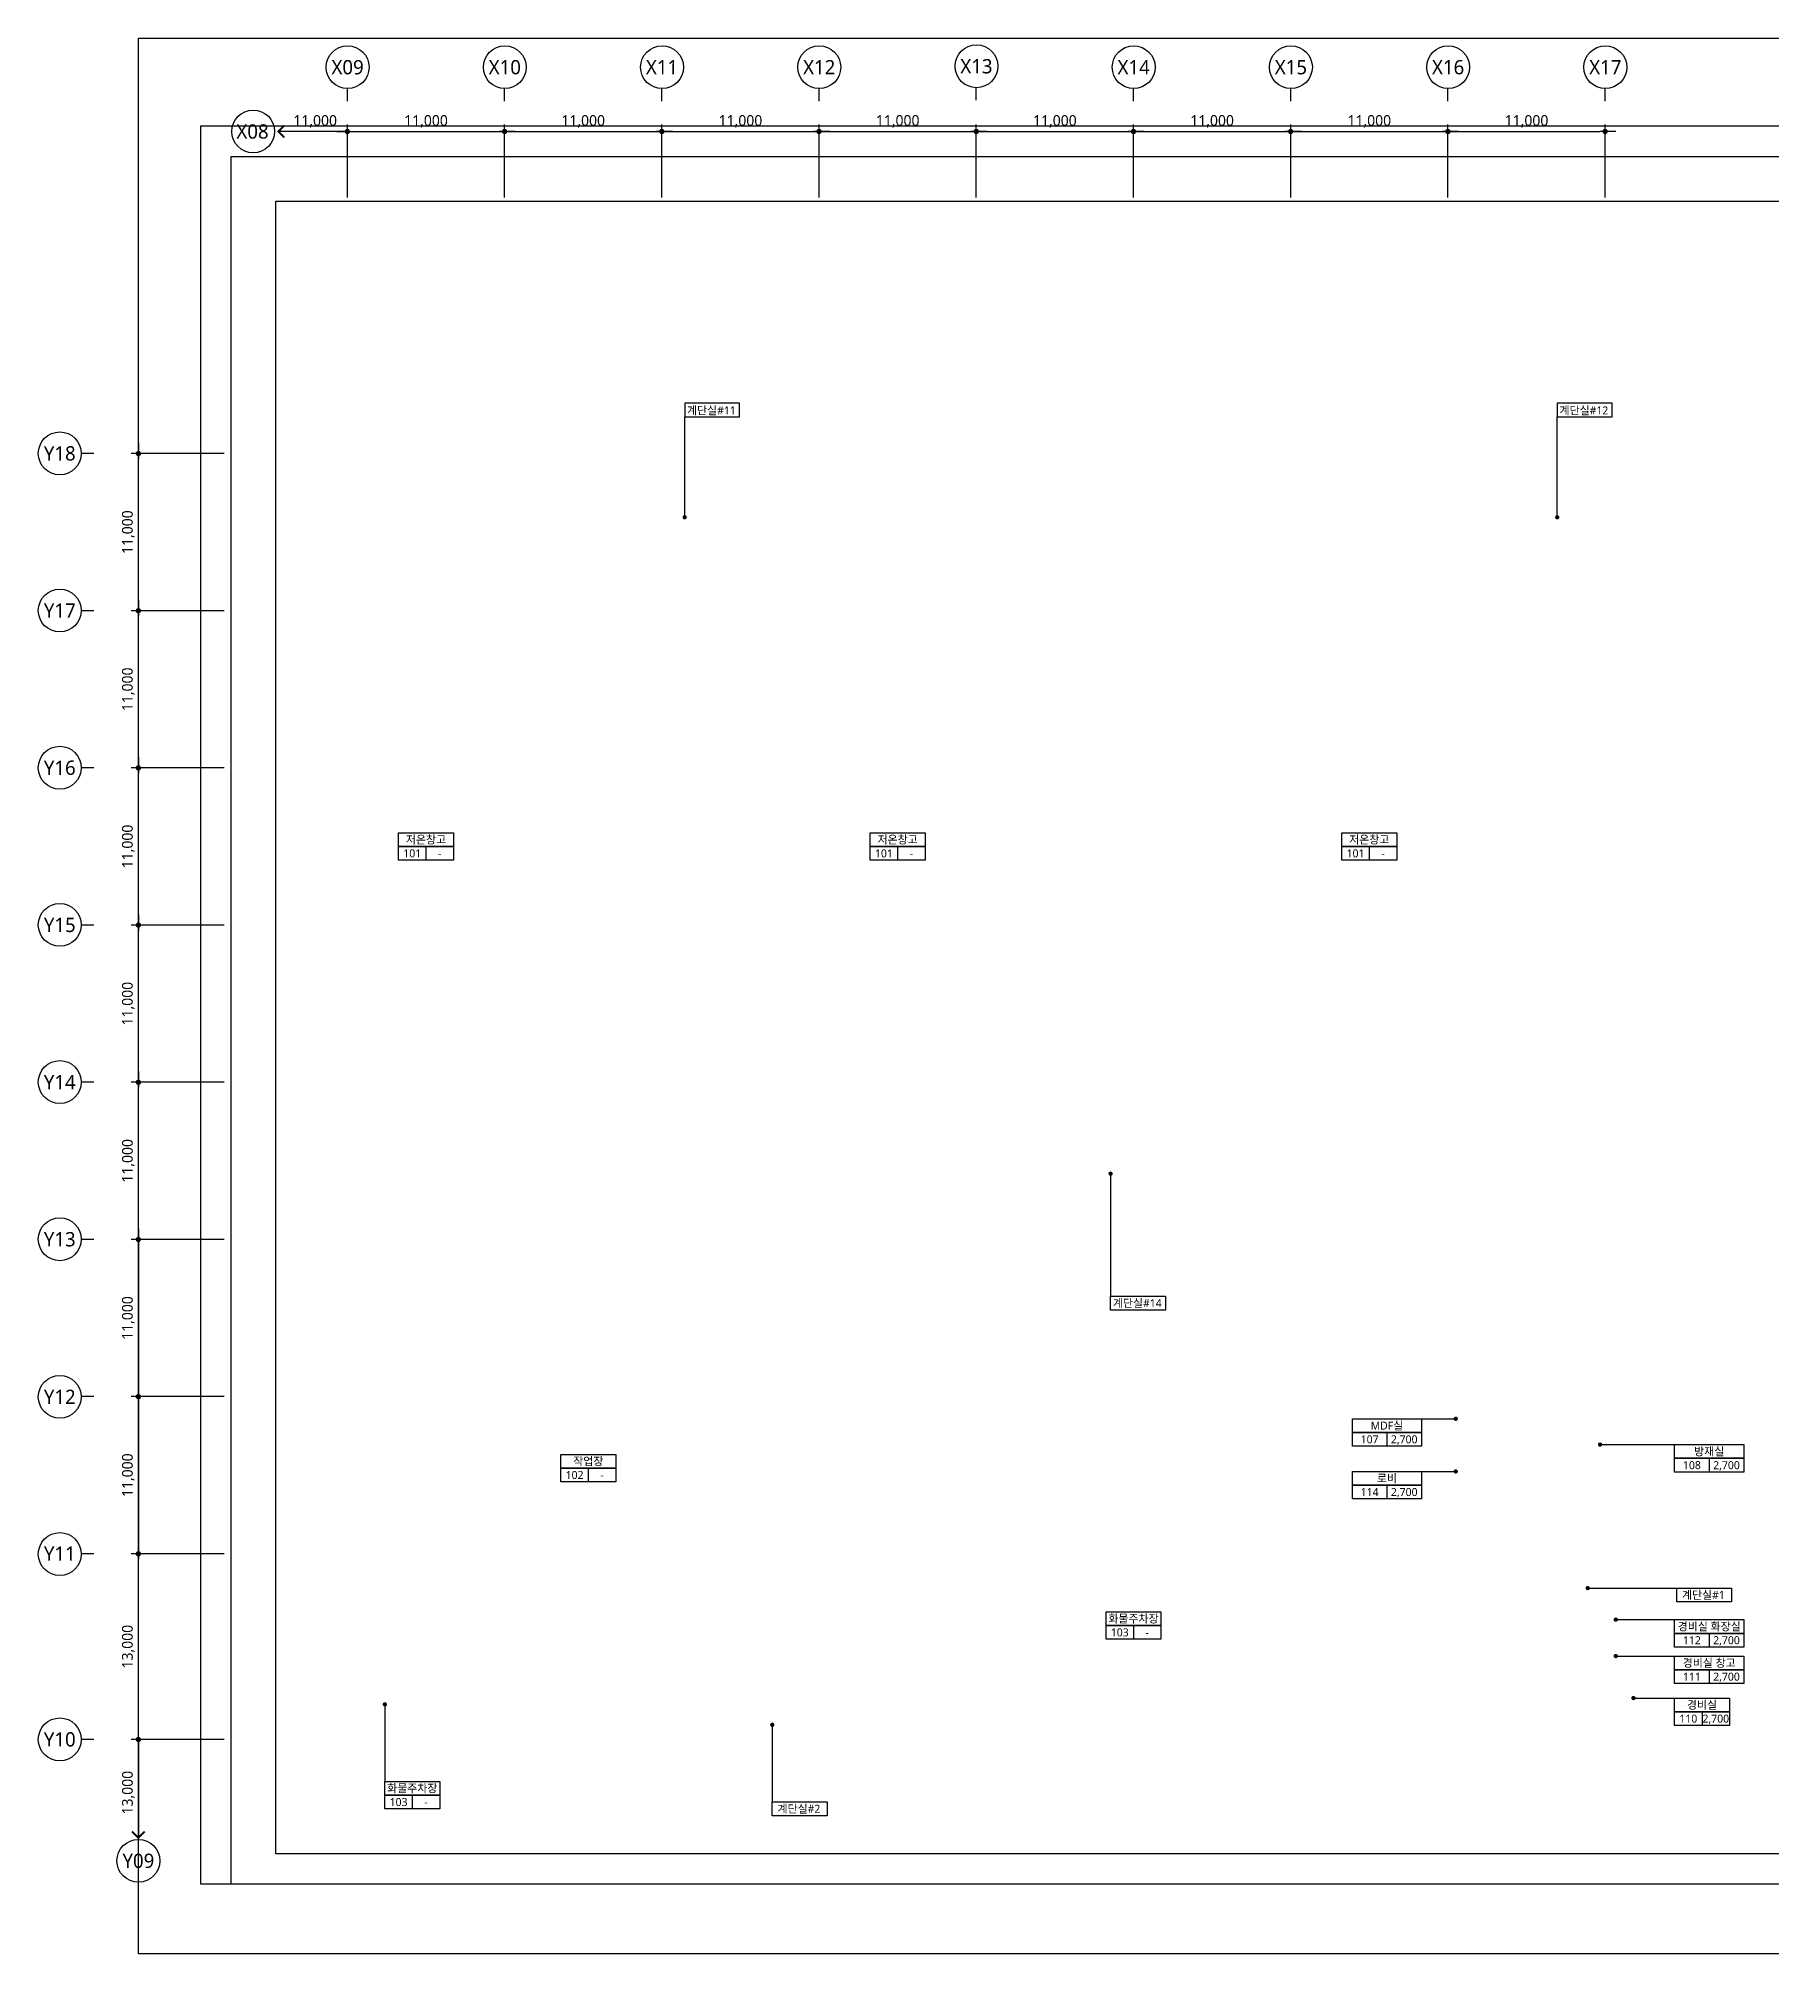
# Model space of a CAD drawing. Header units: millimetres. Extents: x 717452 to 1115512, y -611281 to 2012373.
# Drawn here: x 920452 to 1041731, y 393325 to 527373 of the extents above; entities that cross this region are included whole.
import ezdxf
from ezdxf.enums import TextEntityAlignment as Align

# ---------------------------------------------------------------- set-up
doc = ezdxf.new("R2010")
doc.units = ezdxf.units.MM
doc.header["$PDSIZE"] = -10
doc.layers.get('0').update_dxf_attribs({"linetype": 'CONTINUOUS'})
doc.layers.get('DEFPOINTS').update_dxf_attribs({"color": 146, "linetype": 'CONTINUOUS'})
for name, color, linetype, lineweight in [('A-AXIS-BUBL', 7, 'CONTINUOUS', 25), ('A-DIMS', 7, 'CONTINUOUS', 25), ('A-MKXS-LEAD', 7, 'CONTINUOUS', 25), ('A-MKXX-NAME', 3, 'CONTINUOUS', 25), ('A-MKXX-SYMB', 7, 'CONTINUOUS', 25), ('A-XXXX-SYMB', 7, 'CONTINUOUS', 25), ('A-XXXX-TXT2', 3, 'CONTINUOUS', 25)]:
    doc.layers.add(name, color=color, linetype=linetype, lineweight=lineweight)
doc.styles.add('HY울릉도L', font='H2GTRE.TTF')
doc.styles.add('맑은고딕', font='malgun.ttf')
doc.dimstyles.new('CDIM', dxfattribs={"dimtxt": 3, "dimasz": 1.5, "dimexe": 2, "dimexo": 1, "dimgap": 1, "dimtad": 1, "dimdec": 0, "dimrnd": 0.5, "dimzin": 0, "dimdsep": 32, "dimlunit": 6, "dimtxsty": 'HY울릉도L', "dimblk1": '_CIDOT', "dimblk2": '_CIDOT', "dimsah": 1, "dimcen": 5.5, "dimclrd": 2, "dimclre": 2, "dimclrt": 7, "dimadec": 0, "dimazin": 0, "dimtfac": 1, "dimtdec": 0, "dimtix": 1, "dimtmove": 2, "dimatfit": 1, "dimldrblk": '_CIDOT', "dimfxl": 1, "dimtolj": 1, "dimtzin": 0, "dimlwd": -1, "dimarcsym": 0})

# ---------------------------------------------------------------- blocks, each defined once
blk = doc.blocks.new('_CIDOT')
at = {"color": 0, "linetype": 'ByBlock'}
blk.add_line((2, 0), (-1, 0), dxfattribs=at)
at = {"color": 0, "linetype": 'ByBlock', "const_width": 0.5}
blk.add_lwpolyline([(-0.25, 0, 1), (0.25, 0, 1)], format="xyb", close=True, dxfattribs=at)
blk = doc.blocks.new('*D141')
at = {"layer": 'A-DIMS', "lineweight": -2, "transparency": 16777216}
for p, q in [((933452, -24188), (926952, -24188)), ((933452, -37188), (926952, -37188))]:
    blk.add_line(p, q, dxfattribs=at)
at = {"layer": 'A-DIMS', "transparency": 16777216}
blk.add_line((927452, -36813), (927452, -24563), dxfattribs=at)
at = {"layer": 'DEFPOINTS', "color": 0, "transparency": 16777216}
for p in [(927452, -24188), (933702, -24188), (933702, -37188)]:
    blk.add_point(p, dxfattribs=at)
at = {"layer": 'A-DIMS', "transparency": 16777216, "xscale": 375, "yscale": 375, "zscale": 375}
for p, rotation in [((927452, -24188), 90), ((927452, -37188), 270)]:
    blk.add_blockref('_CIDOT', p, dxfattribs=dict(at, rotation=rotation))
at = {"layer": 'A-DIMS', "color": 3, "transparency": 16777216, "insert": (926750, -30688), "char_height": 750, "attachment_point": 5, "rotation": 90, "style": '맑은고딕'}
blk.add_mtext('\\A1;13,000', dxfattribs=at)
blk = doc.blocks.new('*D142')
at = {"layer": 'A-DIMS', "lineweight": -2, "transparency": 16777216}
for p, q in [((933452, 30812), (926952, 30812)), ((933452, 19812), (926952, 19812))]:
    blk.add_line(p, q, dxfattribs=at)
at = {"layer": 'A-DIMS', "transparency": 16777216}
blk.add_line((927452, 20187), (927452, 30437), dxfattribs=at)
at = {"layer": 'DEFPOINTS', "color": 0, "transparency": 16777216}
for p in [(927452, 30812), (933702, 30812), (933702, 19812)]:
    blk.add_point(p, dxfattribs=at)
at = {"layer": 'A-DIMS', "transparency": 16777216, "xscale": 375, "yscale": 375, "zscale": 375}
for p, rotation in [((927452, 30812), 90), ((927452, 19812), 270)]:
    blk.add_blockref('_CIDOT', p, dxfattribs=dict(at, rotation=rotation))
at = {"layer": 'A-DIMS', "color": 3, "transparency": 16777216, "insert": (926750, 25312), "char_height": 750, "attachment_point": 5, "rotation": 90, "style": '맑은고딕'}
blk.add_mtext('\\A1;11,000', dxfattribs=at)
blk = doc.blocks.new('*D143')
at = {"layer": 'A-DIMS', "lineweight": -2, "transparency": 16777216}
for p, q in [((933452, 19812), (926952, 19812)), ((933452, 8812), (926952, 8812))]:
    blk.add_line(p, q, dxfattribs=at)
at = {"layer": 'A-DIMS', "transparency": 16777216}
blk.add_line((927452, 9187), (927452, 19437), dxfattribs=at)
at = {"layer": 'DEFPOINTS', "color": 0, "transparency": 16777216}
for p in [(927452, 19812), (933702, 19812), (933702, 8812)]:
    blk.add_point(p, dxfattribs=at)
at = {"layer": 'A-DIMS', "transparency": 16777216, "xscale": 375, "yscale": 375, "zscale": 375}
for p, rotation in [((927452, 19812), 90), ((927452, 8812), 270)]:
    blk.add_blockref('_CIDOT', p, dxfattribs=dict(at, rotation=rotation))
at = {"layer": 'A-DIMS', "color": 3, "transparency": 16777216, "insert": (926750, 14312), "char_height": 750, "attachment_point": 5, "rotation": 90, "style": '맑은고딕'}
blk.add_mtext('\\A1;11,000', dxfattribs=at)
blk = doc.blocks.new('*D144')
at = {"layer": 'A-DIMS', "lineweight": -2, "transparency": 16777216}
for p, q in [((933452, 8812), (926952, 8812)), ((933452, -2188), (926952, -2188))]:
    blk.add_line(p, q, dxfattribs=at)
at = {"layer": 'A-DIMS', "transparency": 16777216}
blk.add_line((927452, -1813), (927452, 8437), dxfattribs=at)
at = {"layer": 'DEFPOINTS', "color": 0, "transparency": 16777216}
for p in [(927452, 8812), (933702, 8812), (933702, -2188)]:
    blk.add_point(p, dxfattribs=at)
at = {"layer": 'A-DIMS', "transparency": 16777216, "xscale": 375, "yscale": 375, "zscale": 375}
for p, rotation in [((927452, 8812), 90), ((927452, -2188), 270)]:
    blk.add_blockref('_CIDOT', p, dxfattribs=dict(at, rotation=rotation))
at = {"layer": 'A-DIMS', "color": 3, "transparency": 16777216, "insert": (926750, 3312), "char_height": 750, "attachment_point": 5, "rotation": 90, "style": '맑은고딕'}
blk.add_mtext('\\A1;11,000', dxfattribs=at)
blk = doc.blocks.new('*D145')
at = {"layer": 'A-DIMS', "lineweight": -2, "transparency": 16777216}
for p, q in [((933452, -13188), (926952, -13188)), ((933452, -24188), (926952, -24188))]:
    blk.add_line(p, q, dxfattribs=at)
at = {"layer": 'A-DIMS', "transparency": 16777216}
blk.add_line((927452, -13563), (927452, -23813), dxfattribs=at)
at = {"layer": 'DEFPOINTS', "color": 0, "transparency": 16777216}
for p in [(933702, -13188), (927452, -24188), (933702, -24188)]:
    blk.add_point(p, dxfattribs=at)
at = {"layer": 'A-DIMS', "transparency": 16777216, "xscale": 375, "yscale": 375, "zscale": 375}
for p, rotation in [((927452, -13188), 90), ((927452, -24188), 270)]:
    blk.add_blockref('_CIDOT', p, dxfattribs=dict(at, rotation=rotation))
at = {"layer": 'A-DIMS', "color": 3, "transparency": 16777216, "insert": (926750, -18688), "char_height": 750, "attachment_point": 5, "rotation": 90, "style": '맑은고딕'}
blk.add_mtext('\\A1;11,000', dxfattribs=at)
blk = doc.blocks.new('*D146')
at = {"layer": 'A-DIMS', "lineweight": -2, "transparency": 16777216}
for p, q in [((933452, -2188), (926952, -2188)), ((933452, -13188), (926952, -13188))]:
    blk.add_line(p, q, dxfattribs=at)
at = {"layer": 'A-DIMS', "transparency": 16777216}
blk.add_line((927452, -2563), (927452, -12813), dxfattribs=at)
at = {"layer": 'DEFPOINTS', "color": 0, "transparency": 16777216}
for p in [(933702, -2188), (927452, -13188), (933702, -13188)]:
    blk.add_point(p, dxfattribs=at)
at = {"layer": 'A-DIMS', "transparency": 16777216, "xscale": 375, "yscale": 375, "zscale": 375}
for p, rotation in [((927452, -2188), 90), ((927452, -13188), 270)]:
    blk.add_blockref('_CIDOT', p, dxfattribs=dict(at, rotation=rotation))
at = {"layer": 'A-DIMS', "color": 3, "transparency": 16777216, "insert": (926750, -7688), "char_height": 750, "attachment_point": 5, "rotation": 90, "style": '맑은고딕'}
blk.add_mtext('\\A1;11,000', dxfattribs=at)
blk = doc.blocks.new('*D139')
at = {"layer": 'A-DIMS', "lineweight": -2, "transparency": 16777216}
for p, q in [((933452, 41812), (926952, 41812)), ((933452, 30812), (926952, 30812))]:
    blk.add_line(p, q, dxfattribs=at)
at = {"layer": 'A-DIMS', "transparency": 16777216}
blk.add_line((927452, 31187), (927452, 41437), dxfattribs=at)
at = {"layer": 'DEFPOINTS', "color": 0, "transparency": 16777216}
for p in [(927452, 41812), (933702, 41812), (933702, 30812)]:
    blk.add_point(p, dxfattribs=at)
at = {"layer": 'A-DIMS', "transparency": 16777216, "xscale": 375, "yscale": 375, "zscale": 375}
for p, rotation in [((927452, 41812), 90), ((927452, 30812), 270)]:
    blk.add_blockref('_CIDOT', p, dxfattribs=dict(at, rotation=rotation))
at = {"layer": 'A-DIMS', "color": 3, "transparency": 16777216, "insert": (926750, 36312), "char_height": 750, "attachment_point": 5, "rotation": 90, "style": '맑은고딕'}
blk.add_mtext('\\A1;11,000', dxfattribs=at)
blk = doc.blocks.new('*D140')
at = {"layer": 'A-DIMS', "lineweight": -2, "transparency": 16777216}
for p, q in [((933452, 52812), (926952, 52812)), ((933452, 41812), (926952, 41812))]:
    blk.add_line(p, q, dxfattribs=at)
at = {"layer": 'A-DIMS', "transparency": 16777216}
blk.add_line((927452, 42187), (927452, 52437), dxfattribs=at)
at = {"layer": 'DEFPOINTS', "color": 0, "transparency": 16777216}
for p in [(927452, 52812), (933702, 52812), (933702, 41812)]:
    blk.add_point(p, dxfattribs=at)
at = {"layer": 'A-DIMS', "transparency": 16777216, "xscale": 375, "yscale": 375, "zscale": 375}
for p, rotation in [((927452, 52812), 90), ((927452, 41812), 270)]:
    blk.add_blockref('_CIDOT', p, dxfattribs=dict(at, rotation=rotation))
at = {"layer": 'A-DIMS', "color": 3, "transparency": 16777216, "insert": (926750, 47312), "char_height": 750, "attachment_point": 5, "rotation": 90, "style": '맑은고딕'}
blk.add_mtext('\\A1;11,000', dxfattribs=at)
blk = doc.blocks.new('*D159')
at = {"layer": 'A-DIMS', "lineweight": -2, "transparency": 16777216}
for p, q in [((1019077, 70737), (1019077, 75853)), ((1030077, 70737), (1030077, 75853))]:
    blk.add_line(p, q, dxfattribs=at)
at = {"layer": 'A-DIMS', "transparency": 16777216}
blk.add_line((1019452, 75353), (1029702, 75353), dxfattribs=at)
at = {"layer": 'DEFPOINTS', "color": 0, "transparency": 16777216}
for p in [(1030077, 75353), (1019077, 70487), (1030077, 70487)]:
    blk.add_point(p, dxfattribs=at)
at = {"layer": 'A-DIMS', "transparency": 16777216, "xscale": 375, "yscale": 375, "zscale": 375, "rotation": 180}
blk.add_blockref('_CIDOT', (1019077, 75353), dxfattribs=at)
at = {"layer": 'A-DIMS', "transparency": 16777216, "xscale": 375, "yscale": 375, "zscale": 375}
blk.add_blockref('_CIDOT', (1030077, 75353), dxfattribs=at)
at = {"layer": 'A-DIMS', "color": 3, "transparency": 16777216, "insert": (1024577, 76055), "char_height": 750, "attachment_point": 5, "style": '맑은고딕'}
blk.add_mtext('\\A1;11,000', dxfattribs=at)
blk = doc.blocks.new('*D160')
at = {"layer": 'A-DIMS', "lineweight": -2, "transparency": 16777216}
for p, q in [((1008077, 70737), (1008077, 75853)), ((1019077, 70737), (1019077, 75853))]:
    blk.add_line(p, q, dxfattribs=at)
at = {"layer": 'A-DIMS', "transparency": 16777216}
blk.add_line((1008452, 75353), (1018702, 75353), dxfattribs=at)
at = {"layer": 'DEFPOINTS', "color": 0, "transparency": 16777216}
for p in [(1019077, 75353), (1008077, 70487), (1019077, 70487)]:
    blk.add_point(p, dxfattribs=at)
at = {"layer": 'A-DIMS', "transparency": 16777216, "xscale": 375, "yscale": 375, "zscale": 375, "rotation": 180}
blk.add_blockref('_CIDOT', (1008077, 75353), dxfattribs=at)
at = {"layer": 'A-DIMS', "transparency": 16777216, "xscale": 375, "yscale": 375, "zscale": 375}
blk.add_blockref('_CIDOT', (1019077, 75353), dxfattribs=at)
at = {"layer": 'A-DIMS', "color": 3, "transparency": 16777216, "insert": (1013577, 76055), "char_height": 750, "attachment_point": 5, "style": '맑은고딕'}
blk.add_mtext('\\A1;11,000', dxfattribs=at)
blk = doc.blocks.new('*D161')
at = {"layer": 'A-DIMS', "lineweight": -2, "transparency": 16777216}
for p, q in [((997077, 70737), (997077, 75853)), ((1008077, 70737), (1008077, 75853))]:
    blk.add_line(p, q, dxfattribs=at)
at = {"layer": 'A-DIMS', "transparency": 16777216}
blk.add_line((997452, 75353), (1007702, 75353), dxfattribs=at)
at = {"layer": 'DEFPOINTS', "color": 0, "transparency": 16777216}
for p in [(1008077, 75353), (997077, 70487), (1008077, 70487)]:
    blk.add_point(p, dxfattribs=at)
at = {"layer": 'A-DIMS', "transparency": 16777216, "xscale": 375, "yscale": 375, "zscale": 375, "rotation": 180}
blk.add_blockref('_CIDOT', (997077, 75353), dxfattribs=at)
at = {"layer": 'A-DIMS', "transparency": 16777216, "xscale": 375, "yscale": 375, "zscale": 375}
blk.add_blockref('_CIDOT', (1008077, 75353), dxfattribs=at)
at = {"layer": 'A-DIMS', "color": 3, "transparency": 16777216, "insert": (1002577, 76055), "char_height": 750, "attachment_point": 5, "style": '맑은고딕'}
blk.add_mtext('\\A1;11,000', dxfattribs=at)
blk = doc.blocks.new('*D162')
at = {"layer": 'A-DIMS', "lineweight": -2, "transparency": 16777216}
for p, q in [((986077, 70737), (986077, 75853)), ((997077, 70737), (997077, 75853))]:
    blk.add_line(p, q, dxfattribs=at)
at = {"layer": 'A-DIMS', "transparency": 16777216}
blk.add_line((986452, 75353), (996702, 75353), dxfattribs=at)
at = {"layer": 'DEFPOINTS', "color": 0, "transparency": 16777216}
for p in [(997077, 75353), (986077, 70487), (997077, 70487)]:
    blk.add_point(p, dxfattribs=at)
at = {"layer": 'A-DIMS', "transparency": 16777216, "xscale": 375, "yscale": 375, "zscale": 375, "rotation": 180}
blk.add_blockref('_CIDOT', (986077, 75353), dxfattribs=at)
at = {"layer": 'A-DIMS', "transparency": 16777216, "xscale": 375, "yscale": 375, "zscale": 375}
blk.add_blockref('_CIDOT', (997077, 75353), dxfattribs=at)
at = {"layer": 'A-DIMS', "color": 3, "transparency": 16777216, "insert": (991577, 76055), "char_height": 750, "attachment_point": 5, "style": '맑은고딕'}
blk.add_mtext('\\A1;11,000', dxfattribs=at)
blk = doc.blocks.new('*D155')
at = {"layer": 'A-DIMS', "lineweight": -2, "transparency": 16777216}
for p, q in [((975077, 70737), (975077, 75853)), ((986077, 70737), (986077, 75853))]:
    blk.add_line(p, q, dxfattribs=at)
at = {"layer": 'A-DIMS', "transparency": 16777216}
blk.add_line((975452, 75353), (985702, 75353), dxfattribs=at)
at = {"layer": 'DEFPOINTS', "color": 0, "transparency": 16777216}
for p in [(986077, 75353), (975077, 70487), (986077, 70487)]:
    blk.add_point(p, dxfattribs=at)
at = {"layer": 'A-DIMS', "transparency": 16777216, "xscale": 375, "yscale": 375, "zscale": 375, "rotation": 180}
blk.add_blockref('_CIDOT', (975077, 75353), dxfattribs=at)
at = {"layer": 'A-DIMS', "transparency": 16777216, "xscale": 375, "yscale": 375, "zscale": 375}
blk.add_blockref('_CIDOT', (986077, 75353), dxfattribs=at)
at = {"layer": 'A-DIMS', "color": 3, "transparency": 16777216, "insert": (980577, 76055), "char_height": 750, "attachment_point": 5, "style": '맑은고딕'}
blk.add_mtext('\\A1;11,000', dxfattribs=at)
blk = doc.blocks.new('*D156')
at = {"layer": 'A-DIMS', "lineweight": -2, "transparency": 16777216}
for p, q in [((964077, 70737), (964077, 75853)), ((975077, 70737), (975077, 75853))]:
    blk.add_line(p, q, dxfattribs=at)
at = {"layer": 'A-DIMS', "transparency": 16777216}
blk.add_line((964452, 75353), (974702, 75353), dxfattribs=at)
at = {"layer": 'DEFPOINTS', "color": 0, "transparency": 16777216}
for p in [(975077, 75353), (964077, 70487), (975077, 70487)]:
    blk.add_point(p, dxfattribs=at)
at = {"layer": 'A-DIMS', "transparency": 16777216, "xscale": 375, "yscale": 375, "zscale": 375, "rotation": 180}
blk.add_blockref('_CIDOT', (964077, 75353), dxfattribs=at)
at = {"layer": 'A-DIMS', "transparency": 16777216, "xscale": 375, "yscale": 375, "zscale": 375}
blk.add_blockref('_CIDOT', (975077, 75353), dxfattribs=at)
at = {"layer": 'A-DIMS', "color": 3, "transparency": 16777216, "insert": (969577, 76055), "char_height": 750, "attachment_point": 5, "style": '맑은고딕'}
blk.add_mtext('\\A1;11,000', dxfattribs=at)
blk = doc.blocks.new('*D157')
at = {"layer": 'A-DIMS', "lineweight": -2, "transparency": 16777216}
for p, q in [((953077, 70737), (953077, 75853)), ((964077, 70737), (964077, 75853))]:
    blk.add_line(p, q, dxfattribs=at)
at = {"layer": 'A-DIMS', "transparency": 16777216}
blk.add_line((953452, 75353), (963702, 75353), dxfattribs=at)
at = {"layer": 'DEFPOINTS', "color": 0, "transparency": 16777216}
for p in [(964077, 75353), (953077, 70487), (964077, 70487)]:
    blk.add_point(p, dxfattribs=at)
at = {"layer": 'A-DIMS', "transparency": 16777216, "xscale": 375, "yscale": 375, "zscale": 375, "rotation": 180}
blk.add_blockref('_CIDOT', (953077, 75353), dxfattribs=at)
at = {"layer": 'A-DIMS', "transparency": 16777216, "xscale": 375, "yscale": 375, "zscale": 375}
blk.add_blockref('_CIDOT', (964077, 75353), dxfattribs=at)
at = {"layer": 'A-DIMS', "color": 3, "transparency": 16777216, "insert": (958577, 76055), "char_height": 750, "attachment_point": 5, "style": '맑은고딕'}
blk.add_mtext('\\A1;11,000', dxfattribs=at)
blk = doc.blocks.new('*D158')
at = {"layer": 'A-DIMS', "lineweight": -2, "transparency": 16777216}
for p, q in [((942077, 70737), (942077, 75853)), ((953077, 70737), (953077, 75853))]:
    blk.add_line(p, q, dxfattribs=at)
at = {"layer": 'A-DIMS', "transparency": 16777216}
blk.add_line((942452, 75353), (952702, 75353), dxfattribs=at)
at = {"layer": 'DEFPOINTS', "color": 0, "transparency": 16777216}
for p in [(953077, 75353), (942077, 70487), (953077, 70487)]:
    blk.add_point(p, dxfattribs=at)
at = {"layer": 'A-DIMS', "transparency": 16777216, "xscale": 375, "yscale": 375, "zscale": 375, "rotation": 180}
blk.add_blockref('_CIDOT', (942077, 75353), dxfattribs=at)
at = {"layer": 'A-DIMS', "transparency": 16777216, "xscale": 375, "yscale": 375, "zscale": 375}
blk.add_blockref('_CIDOT', (953077, 75353), dxfattribs=at)
at = {"layer": 'A-DIMS', "color": 3, "transparency": 16777216, "insert": (947577, 76055), "char_height": 750, "attachment_point": 5, "style": '맑은고딕'}
blk.add_mtext('\\A1;11,000', dxfattribs=at)
blk = doc.blocks.new('Dim250-4')
at = {"const_width": 125}
for points in [[(27518, 135181.2), (27091.1, 134754.3), (27518, 134327.4)], [(16859.5, 15779.3), (17301.4, 15337.4), (17743.4, 15779.3)]]:
    blk.add_lwpolyline(points, dxfattribs=at)
at = {"layer": 'A-AXIS-BUBL', "ltscale": 0.2}
for p, q in [((31926.4, 136879.3), (31926.4, 137754.4)), ((42926.4, 136879.3), (42926.4, 137754.4)), ((42926.4, 136879.3), (42926.4, 137754.4)), ((53926.4, 136879.3), (53926.4, 137754.4)), ((64926.4, 136879.3), (64926.4, 137754.4)), ((75926.4, 136945.4), (75926.4, 137820.5)), ((86925.6, 136879.3), (86925.6, 137754.4)), ((97926.4, 136879.3), (97926.4, 137754.4)), ((108926.4, 136879.3), (108926.4, 137754.4)), ((119926.4, 136879.3), (119926.4, 137754.4)), ((14176.4, 112213.1), (13301.3, 112213.1)), ((14176.4, 101213.1), (13301.3, 101213.1)), ((14176.4, 90213.1), (13301.3, 90213.1)), ((14176.4, 79213.1), (13301.3, 79213.1)), ((14176.4, 68213.1), (13301.3, 68213.1)), ((14176.4, 57213.1), (13301.3, 57213.1)), ((14176.4, 46213.1), (13301.3, 46213.1)), ((14176.4, 35213.1), (13301.3, 35213.1)), ((14176.4, 22213.1), (13301.3, 22213.1))]:
    blk.add_line(p, q, dxfattribs=at)
for centre in [(31941.1, 139254.3), (42941.1, 139254.3), (42941.1, 139254.3), (53941.1, 139254.3), (64941.1, 139254.3), (75941.1, 139320.4), (86940.3, 139254.3), (97941.1, 139254.3), (108941.1, 139254.3), (119941.1, 139254.3), (11801.4, 112227.8), (11801.4, 101227.8), (11801.4, 90227.8), (11801.4, 79227.8), (11801.4, 68227.8), (11801.4, 57227.8), (11801.4, 46198.4), (11801.4, 35198.4), (11801.4, 22227.8), (17301.4, 13729.1)]:
    blk.add_circle(centre, 1500, dxfattribs=at)
at = {"layer": 'A-DIMS'}
for p, q in [((31926.4, 134754.3), (27091.1, 134754.3)), ((17301.4, 22213.1), (17301.4, 15337.4))]:
    blk.add_line(p, q, dxfattribs=at)
at = {"layer": 'A-XXXX-SYMB'}
blk.add_circle((25336.9, 134754.3), 1500, dxfattribs=at)
at = {"layer": 'A-DIMS', "color": 3, "insert": (29672.4, 135456.7), "char_height": 750, "attachment_point": 5, "style": '맑은고딕'}
blk.add_mtext('\\A1;11,000', dxfattribs=at)
at = {"layer": 'A-DIMS', "color": 3, "insert": (16601, 18496.9), "char_height": 750, "attachment_point": 5, "rotation": 90, "style": '맑은고딕'}
blk.add_mtext('\\A1;13,000', dxfattribs=at)
at = {"layer": 'A-XXXX-TXT2', "ltscale": 0.2, "style": '맑은고딕'}
for s, p in [('X09', (31941.1, 139254.3)), ('X10', (42941.1, 139254.3)), ('X11', (53941.1, 139254.3)), ('X12', (64941.1, 139254.3)), ('X13', (75941.1, 139320.4)), ('X14', (86940.3, 139254.3)), ('X15', (97941.1, 139254.3)), ('X16', (108941.1, 139254.3)), ('X17', (119941.1, 139254.3)), ('X08', (25288.7, 134754.3)), ('Y18', (11801.4, 112227.8)), ('Y17', (11801.4, 101227.8)), ('Y16', (11801.4, 90227.8)), ('Y15', (11801.4, 79227.8)), ('Y14', (11801.4, 68227.8)), ('Y13', (11801.4, 57227.8)), ('Y12', (11801.4, 46199.1)), ('Y11', (11801.4, 35227.8)), ('Y10', (11801.4, 22227.8)), ('Y09', (17301.4, 13729.7))]:
    blk.add_text(s, height=1000, dxfattribs=at).set_placement(p, align=Align.MIDDLE_CENTER)
at = {"layer": 'A-DIMS'}
for p1, p2, distance, picture, middle in [((31926.4, 129888.1), (42926.4, 129888.1), 4866.2, '*D158', (37426.4, 135456.7)), ((42926.4, 129888.1), (53926.4, 129888.1), 4866.2, '*D157', (48426.4, 135456.7)), ((53926.4, 129888.1), (64926.4, 129888.1), 4866.2, '*D156', (59426.4, 135456.7)), ((64926.4, 129888.1), (75926.4, 129888.1), 4866.2, '*D155', (70426.4, 135456.7)), ((75926.4, 129888.1), (86926.4, 129888.1), 4866.2, '*D162', (81426.4, 135456.7)), ((86926.4, 129888.1), (97926.4, 129888.1), 4866.2, '*D161', (92426.4, 135456.7)), ((97926.4, 129888.1), (108926.4, 129888.1), 4866.2, '*D160', (103426.4, 135456.7)), ((108926.4, 129888.1), (119926.4, 129888.1), 4866.2, '*D159', (114426.4, 135456.7)), ((23551.4, 101213.1), (23551.4, 112213.1), 6250, '*D140', (16599, 106713.1)), ((23551.4, 90213.1), (23551.4, 101213.1), 6250, '*D139', (16599, 95713.1)), ((23551.4, 79213.1), (23551.4, 90213.1), 6250, '*D142', (16599, 84713.1)), ((23551.4, 68213.1), (23551.4, 79213.1), 6250, '*D143', (16599, 73713.1)), ((23551.4, 57213.1), (23551.4, 68213.1), 6250, '*D144', (16599, 62713.1)), ((23551.4, 57213.1), (23551.4, 46213.1), -6250, '*D146', (16599, 51713.1)), ((23551.4, 46213.1), (23551.4, 35213.1), -6250, '*D145', (16599, 40713.1)), ((23551.4, 22213.1), (23551.4, 35213.1), 6250, '*D141', (16599, 28713.1))]:
    dim = blk.add_aligned_dim(p1=p1, p2=p2, distance=distance, dimstyle='CDIM', override={"dimscale": 250, "dimtxsty": '맑은고딕', "dimclrd": 256, "dimclre": 256, "dimclrt": 3}, dxfattribs=at)
    dim.commit()
    dim.dimension.update_dxf_attribs({"geometry": picture, "text_midpoint": middle, "insert": (-910150.9, 59401.6)})

msp = doc.modelspace()

# ---------------------------------------------------------------- linework, layer by layer
at = {"layer": 'A-MKXS-LEAD'}
for p, q in [((965677, 493853), (965677, 500887)), ((1026727, 493853), (1026727, 500887)), ((995477, 447917), (995477, 439333)), ((1017231, 430762), (1019627, 430762)), ((1029720, 428954), (1034940, 428954)), ((1017231, 427074), (1019627, 427074)), ((1028860, 418912), (1035084, 418912)), ((1030822, 416705), (1034940, 416705)), ((1030822, 414154), (1034940, 414154)), ((944699, 410775), (944699, 405379)), ((1032058, 411217), (1034940, 411217)), ((971802, 409341), (971802, 403945))]:
    msp.add_line(p, q, dxfattribs=at)
at = {"layer": 'A-MKXS-LEAD', "const_width": 150}
for points in [[(965752, 493853, -1), (965602, 493853, -1)], [(1026802, 493853, -1), (1026652, 493853, -1)], [(995552, 447917, 1), (995402, 447917, 1)], [(1019627, 430837, 1), (1019627, 430687, 1)], [(1029720, 429029, 1), (1029720, 428879, 1)], [(1019627, 427149, 1), (1019627, 426999, 1)], [(1028860, 418987, 1), (1028860, 418837, 1)], [(1030822, 416780, 1), (1030822, 416630, 1)], [(1030822, 414229, 1), (1030822, 414079, 1)], [(944774, 410775, 1), (944624, 410775, 1)], [(1032058, 411292, 1), (1032058, 411142, 1)], [(971877, 409341, 1), (971727, 409341, 1)]]:
    msp.add_lwpolyline(points, format="xyb", close=True, dxfattribs=at)
at = {"layer": 'A-MKXX-SYMB'}
for p, q in [((947577, 470812), (947577, 469852)), ((980577, 470812), (980577, 469852)), ((1013577, 470812), (1013577, 469852)), ((1014811, 429802), (1014811, 428842)), ((1037360, 427994), (1037360, 427034)), ((958934, 427306), (958934, 426346)), ((1014811, 426114), (1014811, 425154)), ((997077, 416291), (997077, 415331)), ((1037360, 415745), (1037360, 414785)), ((1037360, 413194), (1037360, 412234)), ((1036860, 410257), (1036860, 409297)), ((946619, 404419), (946619, 403459))]:
    msp.add_line(p, q, dxfattribs=at)
for points in [[(969517, 501847), (965677, 501847), (965677, 500887), (969517, 500887)], [(1030567, 501847), (1026727, 501847), (1026727, 500887), (1030567, 500887)], [(949497, 470812), (945657, 470812), (945657, 471772), (949497, 471772)], [(949497, 469852), (945657, 469852), (945657, 470812), (949497, 470812)], [(982497, 470812), (978657, 470812), (978657, 471772), (982497, 471772)], [(982497, 469852), (978657, 469852), (978657, 470812), (982497, 470812)], [(1015497, 470812), (1011657, 470812), (1011657, 471772), (1015497, 471772)], [(1015497, 469852), (1011657, 469852), (1011657, 470812), (1015497, 470812)], [(999317, 438373), (995477, 438373), (995477, 439333), (999317, 439333)], [(1017231, 429802), (1012391, 429802), (1012391, 430762), (1017231, 430762)], [(1017231, 428842), (1012391, 428842), (1012391, 429802), (1017231, 429802)], [(960854, 427306), (957014, 427306), (957014, 428266), (960854, 428266)], [(1039780, 427994), (1034940, 427994), (1034940, 428954), (1039780, 428954)], [(1039780, 427034), (1034940, 427034), (1034940, 427994), (1039780, 427994)], [(960854, 426346), (957014, 426346), (957014, 427306), (960854, 427306)], [(1017231, 426114), (1012391, 426114), (1012391, 427074), (1017231, 427074)], [(1017231, 425154), (1012391, 425154), (1012391, 426114), (1017231, 426114)], [(1038924, 417952), (1035084, 417952), (1035084, 418912), (1038924, 418912)], [(998997, 416291), (995157, 416291), (995157, 417251), (998997, 417251)], [(998997, 415331), (995157, 415331), (995157, 416291), (998997, 416291)], [(1039780, 415745), (1034940, 415745), (1034940, 416705), (1039780, 416705)], [(1039780, 414785), (1034940, 414785), (1034940, 415745), (1039780, 415745)], [(1039780, 413194), (1034940, 413194), (1034940, 414154), (1039780, 414154)], [(1039780, 412234), (1034940, 412234), (1034940, 413194), (1039780, 413194)], [(1038780, 410257), (1034940, 410257), (1034940, 411217), (1038780, 411217)], [(1038780, 409297), (1034940, 409297), (1034940, 410257), (1038780, 410257)], [(948539, 404419), (944699, 404419), (944699, 405379), (948539, 405379)], [(948539, 403459), (944699, 403459), (944699, 404419), (948539, 404419)], [(975642, 402985), (971802, 402985), (971802, 403945), (975642, 403945)]]:
    msp.add_lwpolyline(points, close=True, dxfattribs=at)
at = {"layer": 'DEFPOINTS'}
for points in [[(927452, 527373), (1090690, 527373), (1090690, 393325), (927452, 393325)], [(931827, 521237), (1090690, 521237), (1090690, 398187), (931827, 398187)], [(933952, 519112), (1090690, 519112), (1090690, 398187), (933952, 398187)], [(937077, 515987), (1090690, 515987), (1090690, 400312), (937077, 400312)]]:
    msp.add_lwpolyline(points, close=True, dxfattribs=at)

# ---------------------------------------------------------------- block references
at = {"layer": 'A-DIMS'}
msp.add_blockref('Dim250-4', (910151, 386098), dxfattribs=at)

# ---------------------------------------------------------------- texts
at = {"layer": 'A-MKXX-NAME', "style": '맑은고딕'}
for s, p in [('계단실#11', (967544, 501330)), ('계단실#12', (1028594, 501330)), ('101', (946617, 470332)), ('저온창고', (947577, 471292)), ('101', (979617, 470332)), ('저온창고', (980577, 471292)), ('101', (1012617, 470332)), ('저온창고', (1013577, 471292)), ('-', (948537, 470332)), ('-', (981537, 470332)), ('-', (1014537, 470332)), ('계단실#14', (997344, 438853)), ('MDF실', (1014811, 430282)), ('107', (1013601, 429322)), ('2,700', (1016021, 429322)), ('작업장', (958934, 427786)), ('108', (1036150, 427514)), ('방재실', (1037360, 428474)), ('2,700', (1038570, 427514)), ('102', (957974, 426826)), ('-', (959894, 426826)), ('로비', (1014811, 426594)), ('114', (1013601, 425634)), ('2,700', (1016021, 425634)), ('계단실#1', (1036951, 418432)), ('화물주차장', (997077, 416771)), ('103', (996117, 415811)), ('-', (998037, 415811)), ('경비실 화장실', (1037360, 416225)), ('112', (1036150, 415265)), ('2,700', (1038570, 415265)), ('경비실 창고', (1037360, 413674)), ('111', (1036150, 412714)), ('2,700', (1038570, 412714)), ('경비실', (1036860, 410737)), ('110', (1035900, 409777)), ('2,700', (1037820, 409777)), ('화물주차장', (946619, 404899)), ('103', (945659, 403939)), ('-', (947579, 403939)), ('계단실#2', (973669, 403465))]:
    msp.add_text(s, height=560, dxfattribs=at).set_placement(p, align=Align.MIDDLE_CENTER)

doc.saveas('drawing.dxf')
